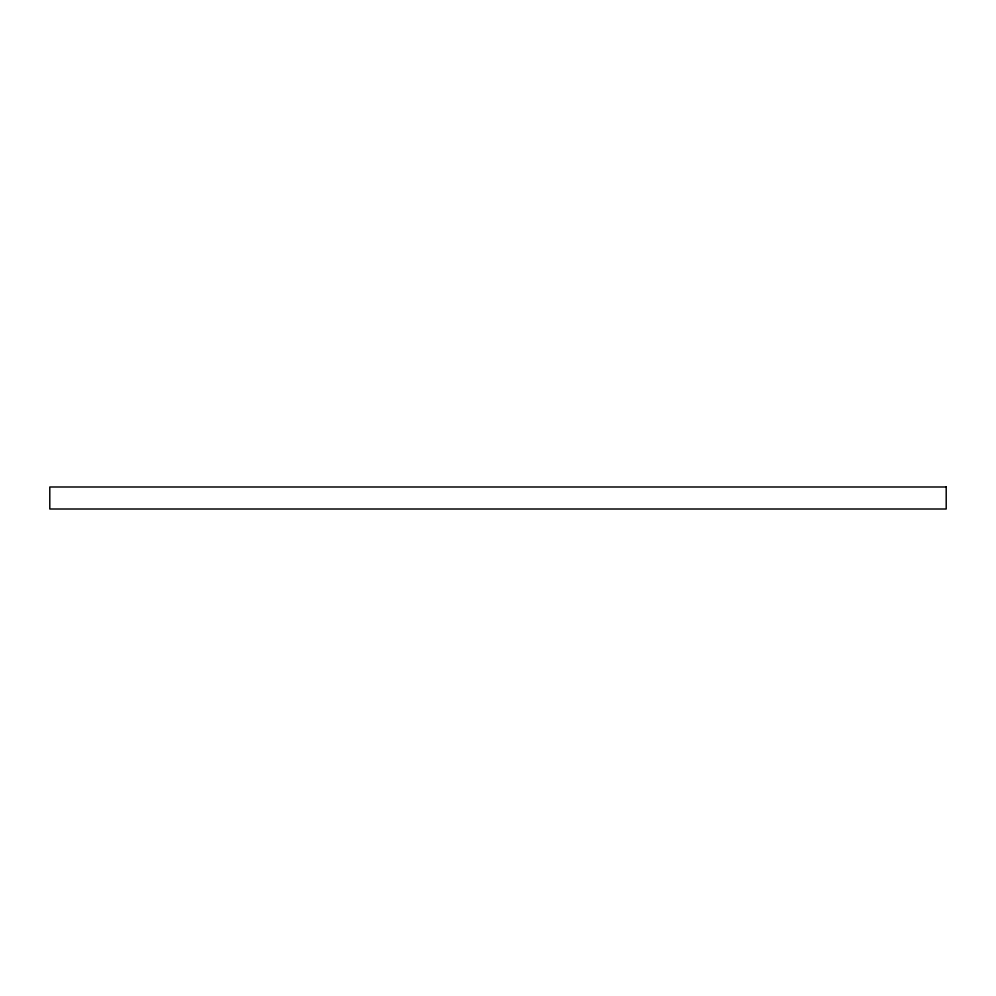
<?xml version="1.0" encoding="UTF-8"?>
<svg xmlns="http://www.w3.org/2000/svg" width="996" height="996" viewBox="0 0 996 996"><rect width="100%" height="100%" fill="white"/><g stroke="black" fill="none" stroke-linecap="round" stroke-linejoin="round"><path stroke-width="1.49" d="M946.2 486.994L49.8 486.994L49.8 509.006L946.2 509.006L946.2 486.994"/></g></svg>
